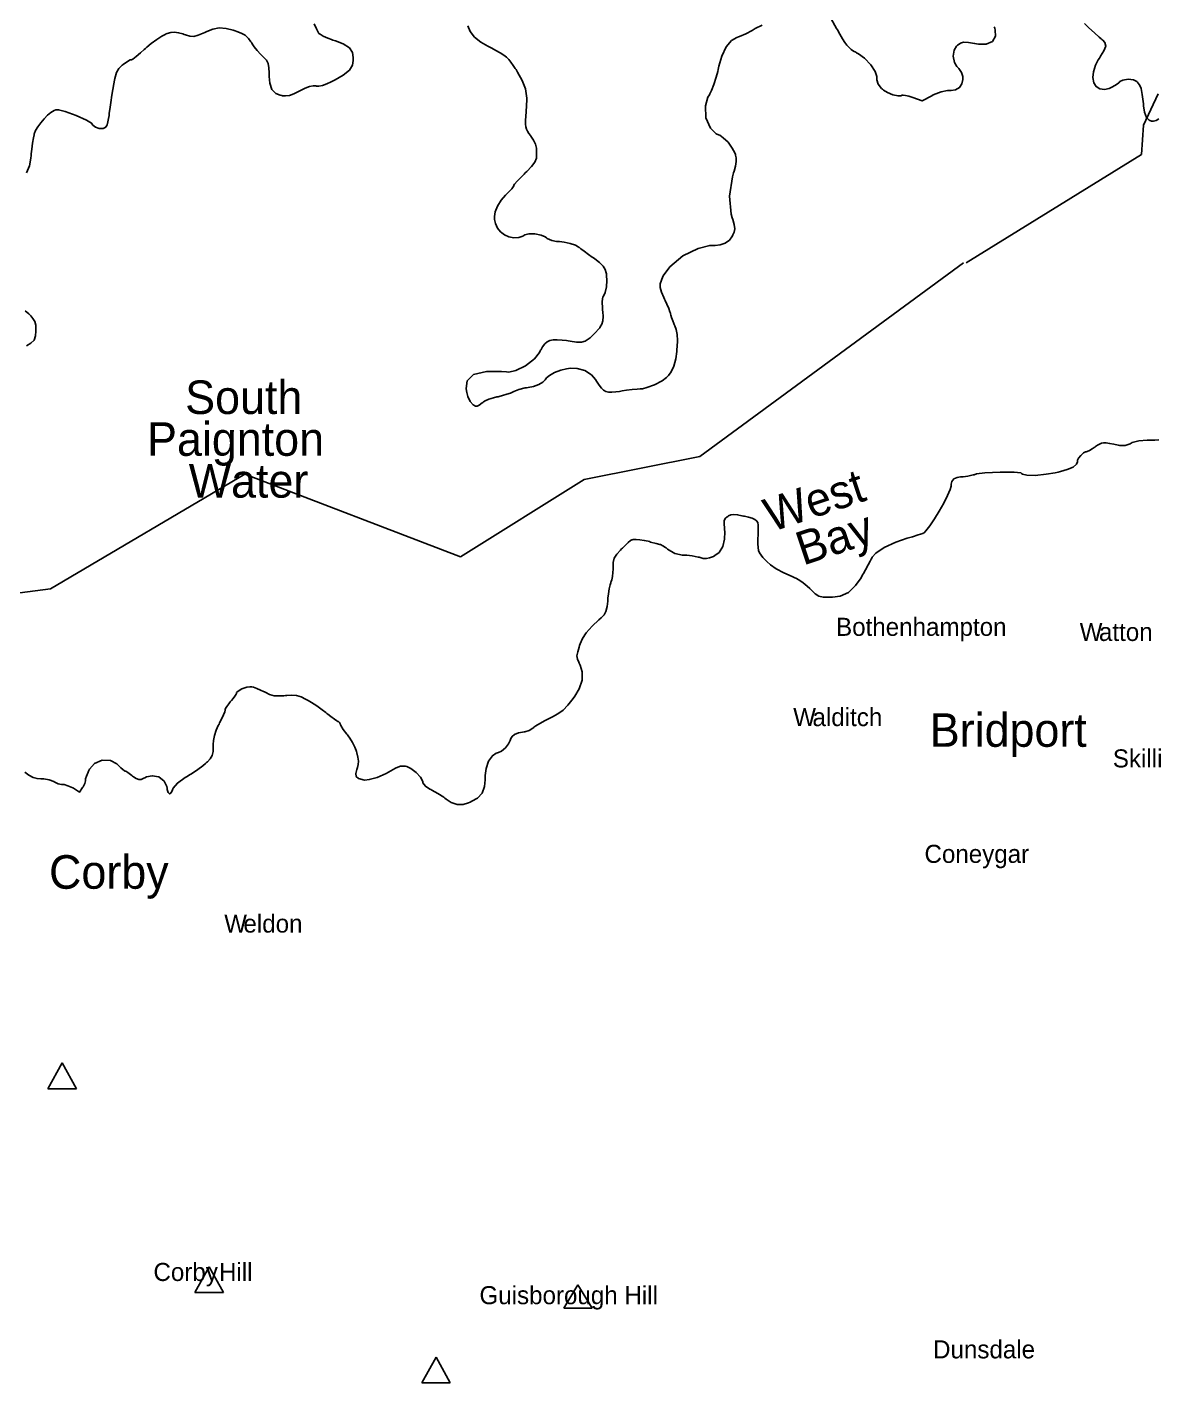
# Model space of a CAD drawing. Extents: x 0 to 24000, y 0 to 24000.
# Drawn here: x 12589 to 14907, y 8257 to 11036 of the extents above; entities that cross this region are included whole.
import ezdxf

# ---------------------------------------------------------------- set-up
doc = ezdxf.new("R2010")
doc.units = 0
for name, color, linetype in [('01C-WaterbodyNonTidal', 7, 'Continuous'), ('06B-FeaturesSummit', 7, 'Continuous'), ('07-BoundaryRegional', 7, 'Continuous'), ('xx-NamesPlacesXXX', 7, 'Continuous'), ('xx-NamesWaterbodyXXXX', 7, 'Continuous')]:
    doc.layers.add(name, color=color, linetype=linetype)

msp = doc.modelspace()

# ---------------------------------------------------------------- linework, layer by layer
at = {"layer": '01C-WaterbodyNonTidal'}
for points in [[(14228.3, 11072.9), (14250.3, 11033.7), (14251.9, 11030.7), (14256.8, 11021.9), (14262.4, 11012.5), (14267.2, 11005.1), (14271.5, 10999.2), (14275.8, 10994.6), (14280.3, 10990.7), (14285.2, 10987.3), (14289.6, 10984.7), (14291, 10983.9), (14295.4, 10981.6), (14307.6, 10972.8), (14320.7, 10959.4), (14329.5, 10945.1), (14332.6, 10934.8), (14332.6, 10931.4), (14332.6, 10928.4), (14335.2, 10919.4), (14342.2, 10910.8), (14344.3, 10909), (14346.7, 10907), (14354.6, 10902.1), (14365.8, 10897.3), (14376.2, 10895.2), (14382.1, 10895.6), (14383.5, 10896.5), (14384.1, 10896.8), (14386.5, 10896.8), (14391.8, 10896.1), (14398.7, 10894.5), (14404.4, 10892.8), (14406.3, 10892.1), (14425.5, 10885.1), (14445.5, 10895.7), (14448.6, 10897.4), (14464.8, 10903.5), (14477.7, 10906.3), (14481.9, 10906.3), (14485, 10906.3), (14494.1, 10907.7), (14502.4, 10912.3), (14507.2, 10920.3), (14508.9, 10929.2), (14509, 10932.1), (14509, 10935), (14506.5, 10943.5), (14500.8, 10951.8), (14499.2, 10953.3), (14496.9, 10955.5), (14491.9, 10964), (14489.3, 10976.5), (14491.5, 10988.9), (14496.2, 10997.1), (14498.4, 10999.2), (14499.8, 11000.4), (14504.3, 11003.7), (14510.8, 11005.6), (14520.8, 11005.1), (14533.1, 11003.1), (14537.2, 11002.3), (14541.9, 11001.4), (14556.7, 11001.3), (14569.8, 11006.7), (14576, 11017.9), (14575.6, 11030.3), (14574.5, 11034.1), (14573.6, 11036.8)], [(12587.9, 10737.6), (12594.1, 10752), (12597, 10768), (12597.5, 10773.4), (12597.8, 10776.5), (12598.9, 10785.9), (12600.6, 10798.2), (12602.5, 10809.2), (12603.7, 10815.3), (12604.1, 10817.3), (12604.6, 10819.1), (12606.9, 10824.2), (12611.5, 10832.2), (12617.5, 10840.4), (12624.4, 10848.5), (12631.6, 10855.8), (12638.5, 10861.6), (12644.7, 10865.6), (12648.3, 10867.1), (12649.6, 10867.1), (12654, 10867.1), (12667.3, 10863.7), (12690.4, 10855.5), (12711.6, 10845.7), (12721.8, 10839.5), (12723.3, 10837.2), (12724.5, 10835.5), (12729.7, 10831.1), (12737.6, 10828.2), (12745.6, 10828.7), (12750.8, 10831.5), (12751.9, 10833), (12752.4, 10833.5), (12753.5, 10836.2), (12755.2, 10842), (12756.7, 10849.3), (12757.6, 10855.3), (12757.8, 10857.3), (12758.1, 10859.9), (12759.1, 10867.8), (12761.2, 10881.6), (12763.6, 10897), (12765.4, 10908.4), (12766, 10912.1), (12766.9, 10916.9), (12769.7, 10931.2), (12773.2, 10943.3), (12777.9, 10951.4), (12783, 10956.8), (12784.8, 10958.4), (12786.6, 10959.9), (12795.3, 10965.9), (12800.7, 10969), (12802.5, 10969), (12803.5, 10969), (12806.4, 10970.9), (12813.3, 10975.9), (12822.2, 10983.4), (12829.8, 10990.2), (12832.3, 10992.5), (12835.1, 10995.1), (12843.8, 11002.5), (12855.4, 11011.2), (12866, 11018.1), (12872.4, 11021.5), (12874.6, 11022.3), (12877.1, 11023.2), (12884.5, 11025.4), (12892.2, 11026.3), (12900.3, 11025), (12908.7, 11022.5), (12911.5, 11021.5), (12914.4, 11020.5), (12923.2, 11017.9), (12931.6, 11017.2), (12940.5, 11019.6), (12950.5, 11023.9), (12953.8, 11025.4), (12957.9, 11027.3), (12970.6, 11032.3), (12983.8, 11035), (12997.8, 11033.6), (13011.9, 11029.9), (13016.6, 11028.6), (13019.5, 11027.6), (13028.4, 11024.3), (13036.8, 11019.6), (13043.5, 11013.2), (13048.6, 11006.3), (13050.3, 11003.9), (13051.5, 11001.9), (13055.4, 10996.3), (13061.6, 10988.4), (13068, 10981.1), (13072.2, 10976.6), (13073.8, 10975.2), (13075.5, 10973.6), (13080.3, 10968.3), (13084, 10961.7), (13085.6, 10952.9), (13085.9, 10942.9), (13085.9, 10939.6), (13085.9, 10935), (13087.3, 10921.2), (13091.7, 10908.4), (13099.7, 10900.3), (13108.7, 10896.7), (13111.8, 10896.1), (13113.7, 10895.7), (13119.6, 10895.4), (13127.5, 10896.5), (13136.8, 10899.9), (13146, 10904.3), (13149, 10905.9), (13151.8, 10907.3), (13160, 10911.3), (13169.1, 10914.6), (13176.3, 10916), (13180.6, 10916), (13182, 10915.7), (13183.4, 10915.3), (13187.7, 10915.4), (13195.2, 10917), (13204.6, 10920.4), (13213.3, 10924.4), (13216.1, 10925.8), (13221.6, 10928.6), (13237.8, 10937.8), (13250.6, 10947.8), (13256.8, 10958.2), (13258.4, 10967.8), (13258.4, 10971), (13258.4, 10974.3), (13256.8, 10984.2), (13250.6, 10993.9), (13237.9, 11001.8), (13222.2, 11008), (13216.9, 11009.8), (13214.2, 11010.7), (13206.2, 11013.8), (13197.2, 11017.9), (13190.6, 11021.6), (13187.9, 11023.6), (13187.5, 11024.2), (13187.2, 11025), (13183.5, 11032.8), (13178.1, 11043.3)], [(13493.4, 11039.1), (13498.4, 11027.7), (13507, 11016), (13520.1, 11005.6), (13534.9, 10997.1), (13539.9, 10994.5), (13542.8, 10993), (13551.3, 10988.5), (13560.2, 10983.6), (13567.3, 10979.2), (13572.9, 10974.8), (13577.7, 10970.2), (13582.2, 10964.7), (13586.9, 10957.9), (13591.1, 10951.5), (13592.5, 10949.4), (13595.8, 10943.9), (13605.4, 10927.1), (13612.3, 10909.6), (13614.6, 10891), (13614, 10872.2), (13613.6, 10865.9), (13613.4, 10862.9), (13612.7, 10853.9), (13612.2, 10844.7), (13612.2, 10837.6), (13612.7, 10832.1), (13614, 10827.4), (13616, 10823.1), (13619, 10818.5), (13622, 10814.3), (13623, 10812.9), (13624.5, 10810.8), (13628.7, 10804.3), (13632.3, 10796.3), (13634.2, 10788), (13634.8, 10780.9), (13634.8, 10778.5), (13634.8, 10775.8), (13634.2, 10767.8), (13631.4, 10759.5), (13624.3, 10750.4), (13614.6, 10740.5), (13611.3, 10737.3), (13608.9, 10735.1), (13602.1, 10728.4), (13594.6, 10720.6), (13589.6, 10714.6), (13587.7, 10712.2), (13587.7, 10711.4), (13587.7, 10710.8), (13586.6, 10709), (13583.6, 10705.1), (13579.3, 10700.1), (13575.3, 10695.9), (13574, 10694.6), (13570.9, 10691.5), (13562.3, 10681.6), (13554.3, 10669.5), (13549.9, 10657.6), (13548.5, 10648), (13548.5, 10644.8), (13548.6, 10642.1), (13550.1, 10634), (13554.4, 10624.4), (13560.8, 10616.4), (13568.8, 10610.2), (13578.1, 10606.1), (13588.1, 10604.3), (13598.4, 10605.2), (13606.2, 10607.8), (13608.5, 10609.1), (13610.9, 10610.4), (13619, 10612.3), (13631.4, 10612.5), (13643.8, 10609.8), (13652.3, 10606.1), (13654.8, 10604.4), (13656.3, 10603.3), (13666.2, 10598.9), (13675.6, 10596.6), (13678.7, 10596.6), (13681.7, 10596.6), (13691, 10595.6), (13703.5, 10593), (13714.3, 10589.3), (13720.2, 10586.2), (13721.8, 10584.8), (13722.5, 10584.2), (13725.7, 10581.8), (13732.5, 10576.7), (13741.4, 10570.3), (13748.7, 10565), (13751.2, 10563.2), (13754.4, 10561), (13763.8, 10553.7), (13771.4, 10546.3), (13775.6, 10539.2), (13777.5, 10532.6), (13777.9, 10530.3), (13778.4, 10527), (13778.9, 10517.1), (13777.9, 10503.8), (13775.3, 10492.2), (13772.6, 10485.8), (13771.2, 10484.1), (13770.6, 10483.3), (13769.1, 10473.9), (13769.6, 10459.3), (13770, 10455.8), (13770.4, 10452.7), (13771.2, 10443.2), (13770.8, 10434.3), (13768.5, 10427.3), (13765.3, 10421.9), (13764.2, 10420.1), (13763, 10418.6), (13754.2, 10408.9), (13744.3, 10399.6), (13742.6, 10398.2), (13740.6, 10396.7), (13734.3, 10392.6), (13727.1, 10390.2), (13716.7, 10390.5), (13703.8, 10392.4), (13699.5, 10393.1), (13696.4, 10393.6), (13687.1, 10394.7), (13677, 10395.5), (13668.7, 10395.1), (13661.8, 10393.6), (13656.2, 10390.9), (13651.4, 10386.7), (13647.1, 10381.1), (13644, 10375.7), (13643, 10373.9), (13640.6, 10369.1), (13630.1, 10356.3), (13612.2, 10341.7), (13592.1, 10332.2), (13577.6, 10329.2), (13572.8, 10329.6), (13562.6, 10330.3), (13531.8, 10330.2), (13505.6, 10324.4), (13492.5, 10311.4), (13490.2, 10295.5), (13490.9, 10290.4), (13491.3, 10287.4), (13493.7, 10278.8), (13498.6, 10268.9), (13504.8, 10262), (13509.6, 10259.4), (13511.3, 10259.4), (13512.8, 10259.4), (13517.2, 10261.5), (13523.4, 10265.8), (13524.6, 10266.9), (13525.7, 10267.8), (13529.5, 10270), (13537, 10273.3), (13546.1, 10276.3), (13553.2, 10278.2), (13555.6, 10278.6), (13558, 10279.1), (13565, 10280.8), (13574, 10283.5), (13581.5, 10286.2), (13585.4, 10288), (13586.6, 10288.8), (13587.7, 10289.6), (13598.1, 10293.7), (13611.3, 10296.8), (13614, 10297.1), (13617.7, 10297.6), (13628.5, 10299.7), (13639.4, 10303.4), (13647.5, 10308.4), (13652.3, 10313.2), (13653.6, 10315.1), (13655.1, 10317.2), (13660.9, 10322.4), (13671.3, 10328.4), (13684.6, 10333.1), (13696.3, 10335.7), (13700.2, 10336.2), (13704.7, 10336.8), (13718.1, 10336.4), (13733.9, 10332.1), (13747.2, 10323.5), (13755.7, 10314.2), (13757.9, 10310.8), (13759.2, 10308.7), (13763.2, 10302.6), (13767.9, 10296.4), (13772.3, 10292), (13777.1, 10289.2), (13782.4, 10287.8), (13789, 10287.6), (13797.3, 10288.4), (13805.1, 10289.6), (13807.7, 10290), (13810.6, 10290.5), (13819.3, 10291.9), (13830.9, 10293.4), (13841.2, 10294.3), (13846.9, 10294.7), (13848.8, 10294.7), (13851.9, 10294.7), (13861.1, 10297.2), (13876.8, 10303.3), (13892.1, 10311.5), (13900.9, 10317.7), (13903.3, 10320.2), (13905.5, 10322.3), (13911, 10329.7), (13916.5, 10341.5), (13920.2, 10356.6), (13922.1, 10371.3), (13922.5, 10376.2), (13922.9, 10380.6), (13923.6, 10393.7), (13923.3, 10406.1), (13921.2, 10416.2), (13918.2, 10424.2), (13917.1, 10426.8), (13916.3, 10428.6), (13914, 10434.1), (13911.5, 10440.8), (13909.8, 10446.1), (13909.2, 10448.4), (13909.2, 10449.1), (13909.2, 10450), (13908.2, 10452.8), (13905.7, 10459.6), (13901.9, 10468.5), (13898.6, 10476), (13897.4, 10478.5), (13895.7, 10482.2), (13890.7, 10493.2), (13887.9, 10502.5), (13888.3, 10510.2), (13890.7, 10517.4), (13891.6, 10519.7), (13894.2, 10526.6), (13908.2, 10545), (13934.8, 10567.2), (13966.4, 10582.8), (13989.9, 10588.7), (13997.8, 10588.7), (14001.1, 10588.7), (14011.1, 10589.9), (14021.9, 10593.6), (14030.3, 10599.8), (14035.3, 10606.3), (14036.6, 10608.7), (14037.6, 10610.6), (14040.1, 10616.2), (14041.3, 10623), (14040, 10631.7), (14037.2, 10641.8), (14036.2, 10645.2), (14034.1, 10652.6), (14030.4, 10689.9), (14036.3, 10729.3), (14039, 10737.7), (14040, 10741.1), (14042.7, 10751.2), (14044.4, 10760.9), (14044.3, 10768.5), (14043.1, 10773.7), (14042.5, 10775.3), (14041.2, 10778.7), (14036.1, 10788.4), (14027.4, 10800.2), (14017.7, 10809.7), (14010.6, 10814.6), (14008, 10815.7), (14003.3, 10817.7), (13991.5, 10829.3), (13982.1, 10850.6), (13980.9, 10875), (13986, 10892.7), (13989.2, 10897.6), (13990.4, 10899.6), (13993.5, 10906.2), (13998.3, 10918.8), (14003.1, 10933.8), (14006.3, 10945.5), (14007.2, 10949.4), (14008.8, 10956.3), (14014.9, 10976.9), (14023.7, 10996.3), (14034.9, 11009), (14045.3, 11015.2), (14049.2, 11016.4), (14051.2, 11017.1), (14064.1, 11022.6), (14076.9, 11029.3), (14079, 11030.5), (14083.4, 11033.3), (14097.8, 11040.2)], [(14758.6, 11043.7), (14767.9, 11035), (14779.4, 11024.4), (14788.7, 11016.1), (14793.2, 11012.2), (14794.4, 11011.3), (14796.2, 11009.9), (14800.8, 11004.7), (14802.3, 10997.6), (14798.6, 10987.7), (14791.7, 10976.5), (14789.3, 10972.9), (14787, 10969.5), (14781.4, 10958.6), (14777, 10945), (14775.9, 10932.8), (14777.9, 10922.3), (14782.7, 10914.4), (14790.1, 10909.6), (14800, 10908.5), (14809.2, 10910.5), (14812, 10911.7), (14813.8, 10912.4), (14822.5, 10917.2), (14829.3, 10922.3), (14830.1, 10923.1), (14831.4, 10924.7), (14837.6, 10927.8), (14848.3, 10929.5), (14859.1, 10928.1), (14865.8, 10925.1), (14867.3, 10923.5), (14868.5, 10922.3), (14871.7, 10918.2), (14874.7, 10910.6), (14877.1, 10898.4), (14878.9, 10884), (14879.5, 10879.2), (14880, 10875), (14882.2, 10862.2), (14885.9, 10851.2), (14891.2, 10845.3), (14896.5, 10843.5), (14898.3, 10843.5), (14900.2, 10843.5), (14905.8, 10844.8), (14911.6, 10848.4)], [(12588.4, 10382.9), (12597.4, 10388.2), (12604.1, 10394.7), (12607, 10403.2), (12607.7, 10413), (12607.7, 10416.2), (12607.7, 10418.5), (12607.1, 10425.4), (12605.2, 10432.7), (12601.4, 10439.2), (12596.8, 10444.7), (12595.1, 10446.4), (12592.9, 10448.8), (12585.2, 10455)], [(14911.3, 10190.4), (14902.9, 10189.7), (14894.4, 10189.5), (14891.6, 10189.6), (14887.6, 10189.7), (14870.3, 10188.4), (14856.6, 10184.5), (14854.4, 10183.4), (14852.4, 10182.3), (14842, 10178.8), (14832.4, 10178.3), (14830.9, 10178.6), (14828, 10179.3), (14819.2, 10181.1), (14810.2, 10182.8), (14803.3, 10183.8), (14797.9, 10183.9), (14793.5, 10183.1), (14789.5, 10181.5), (14785.3, 10179), (14781.5, 10176.4), (14780.3, 10175.5), (14778.8, 10174.5), (14774.2, 10171.6), (14768.7, 10168.4), (14764.4, 10166.1), (14762.5, 10165.3), (14761.9, 10165.3), (14760.6, 10165.3), (14756.8, 10163.3), (14751, 10158.3), (14746.2, 10152.3), (14744.2, 10148.2), (14744.2, 10146.9), (14744.2, 10145.2), (14742.2, 10140), (14735.6, 10134.4), (14723.4, 10129.3), (14709.3, 10125.3), (14704.6, 10124.2), (14698.6, 10122.7), (14680.1, 10119.5), (14657.8, 10117.3), (14640.2, 10117.8), (14631.7, 10119.5), (14629.8, 10121), (14628.1, 10122.3), (14614.4, 10123.7), (14585.5, 10124), (14554.6, 10122.3), (14537.1, 10120.2), (14532.5, 10118.7), (14530.6, 10118.1), (14519.3, 10115.6), (14510.1, 10114.3), (14507, 10114.3), (14504.7, 10114.3), (14497.7, 10113.2), (14491, 10110), (14486.9, 10104.6), (14485.5, 10099), (14485.5, 10097.1), (14485.4, 10095), (14483.3, 10088.7), (14477.9, 10075.9), (14469.9, 10060.5), (14460.6, 10044), (14450.8, 10027.9), (14441.4, 10013.9), (14433.5, 10003.7), (14429.5, 9999.4), (14427.9, 9998.7), (14426.9, 9998.3), (14417.7, 9995.2), (14405.6, 9991.6), (14403.2, 9990.9), (14395.2, 9988.6), (14371.9, 9980.4), (14347.5, 9969.3), (14330.6, 9957.7), (14322.9, 9949.4), (14321.6, 9946.2), (14321.2, 9945.3), (14319.3, 9941.6), (14315.2, 9933.8), (14309.8, 9924), (14305.2, 9915.9), (14303.6, 9913.2), (14300.3, 9907.5), (14289.1, 9891.2), (14274.4, 9877.1), (14257.4, 9869.6), (14241.5, 9867.4), (14236.2, 9867.4), (14232.7, 9867.4), (14222.5, 9867.7), (14213.7, 9869.7), (14206.3, 9874.5), (14199.5, 9881.2), (14197.3, 9883.5), (14195.6, 9885.3), (14190.1, 9890.4), (14181.5, 9897.2), (14172.5, 9903.1), (14166.5, 9906.4), (14164.4, 9907.4), (14158.7, 9909.8), (14141.6, 9917.4), (14126, 9925.5), (14114.6, 9933.7), (14106.9, 9940.9), (14104.4, 9943.4), (14103.1, 9944.8), (14099.1, 9948.9), (14095.1, 9953.7), (14092.2, 9958.4), (14090.3, 9963.5), (14089.2, 9969.5), (14088.8, 9977.1), (14088.8, 9986.8), (14089, 9996.1), (14089.1, 9999.1), (14089.2, 10001.4), (14089.5, 10008.2), (14089.3, 10015.2), (14088.4, 10020.4), (14086.2, 10024.2), (14082.6, 10027.1), (14077.1, 10029.4), (14069.3, 10031.6), (14061.5, 10033.4), (14058.9, 10034), (14055.9, 10034.7), (14046.9, 10036.6), (14038.8, 10037.4), (14032.9, 10036.3), (14028.5, 10034.1), (14027.2, 10033.2), (14025.9, 10032.4), (14022.3, 10029.4), (14019.8, 10024.8), (14019.2, 10017.7), (14019.9, 10009.1), (14020.1, 10006.2), (14020.6, 10001.3), (14020.3, 9986.7), (14016.7, 9971.2), (14009.1, 9959.5), (14000.6, 9952.8), (13997.4, 9951.3), (13995.5, 9950.4), (13989.6, 9948.1), (13983, 9946.8), (13976.4, 9947.2), (13970.3, 9948.7), (13968.4, 9949.3), (13966.3, 9949.9), (13953.6, 9952.4), (13942.7, 9953.6), (13939, 9953.6), (13933.8, 9953.6), (13918.4, 9957.1), (13903.2, 9965.9), (13900.2, 9968.5), (13899.2, 9969.4), (13893.9, 9973.2), (13889.1, 9975.5), (13888.4, 9975.6), (13887.7, 9975.7), (13879.9, 9977.5), (13868.5, 9980.7), (13866.1, 9981.5), (13863.4, 9982.2), (13855.5, 9984.1), (13846.8, 9985.5), (13839, 9985.9), (13832.8, 9985.6), (13830.8, 9985.4), (13830, 9985.4), (13827.7, 9983.9), (13822.6, 9979.8), (13816.3, 9973.8), (13810.9, 9968.4), (13809.2, 9966.6), (13806.7, 9964), (13799.5, 9955.9), (13794.2, 9947.7), (13792, 9939), (13791.6, 9930), (13791.6, 9927), (13791.6, 9924.8), (13791.3, 9918.3), (13790.3, 9910), (13788.9, 9903), (13787.9, 9899.4), (13787.3, 9898.4), (13786.8, 9897.3), (13785.6, 9893.1), (13783.8, 9884.7), (13782.2, 9874.2), (13781.2, 9865.8), (13781, 9863.1), (13780.7, 9859.4), (13779.4, 9848.2), (13777.1, 9838.5), (13773.1, 9831.5), (13768.5, 9826.6), (13766.9, 9825), (13762.2, 9820.9), (13748.5, 9808), (13736.4, 9794.8), (13728.6, 9782.6), (13724.2, 9772.2), (13723, 9768.6), (13721.9, 9765.4), (13719, 9755.7), (13717.6, 9747.3), (13718.7, 9740.4), (13721.2, 9734.2), (13722.2, 9732.1), (13724.2, 9727.9), (13728.2, 9714.4), (13728.3, 9697.5), (13722.2, 9679.7), (13713.1, 9664.4), (13709.6, 9659.6), (13707.1, 9656.1), (13699.1, 9646), (13689.5, 9636.2), (13678.3, 9628.3), (13667.2, 9622.3), (13663.4, 9620.4), (13660.5, 9619), (13652, 9614.6), (13641.5, 9608.8), (13633.1, 9603.7), (13629.1, 9600.9), (13628.1, 9600), (13627, 9599), (13619.3, 9594.5), (13610.5, 9591.6), (13608.9, 9591.4), (13606, 9591), (13597.5, 9589.3), (13589.6, 9586.3), (13584.4, 9582), (13581.9, 9577.6), (13581.5, 9576.1), (13580.8, 9573.7), (13577.2, 9567), (13570.6, 9558.7), (13562.6, 9552.1), (13556.6, 9548.9), (13554.4, 9548.3), (13551.7, 9547.6), (13544.2, 9542.4), (13536.3, 9531.4), (13531.2, 9516.1), (13529.3, 9502.3), (13529.3, 9497.7), (13529.3, 9493.1), (13527.8, 9479.2), (13522.8, 9465.7), (13513.3, 9455.6), (13502.2, 9449.2), (13498.3, 9447.5), (13494.9, 9446), (13483.8, 9442.7), (13471.5, 9442.2), (13459.6, 9446.5), (13449.3, 9453.2), (13446.2, 9455.7), (13444.3, 9457.3), (13432.1, 9465.4), (13419.9, 9472.1), (13418, 9473), (13415.6, 9474), (13406.8, 9479.8), (13401.6, 9487), (13401.1, 9488.7), (13400.5, 9491.2), (13396.4, 9498.3), (13387.5, 9508), (13376.6, 9516), (13368.4, 9520.1), (13365.5, 9520.8), (13363.8, 9521.3), (13355.3, 9521.2), (13346.7, 9518), (13345.1, 9516.9), (13340.5, 9514), (13326.2, 9506.1), (13307.7, 9498.1), (13291.5, 9493.5), (13282.2, 9492.4), (13279.2, 9493), (13276.7, 9493.5), (13269.5, 9495.6), (13264.6, 9499.6), (13263.8, 9506.2), (13265.8, 9514), (13266.7, 9516.5), (13267.4, 9518.4), (13269, 9524.2), (13269.6, 9531.4), (13268.3, 9539.8), (13266, 9548.2), (13265.1, 9551), (13264.4, 9553.3), (13261.6, 9560.1), (13257.1, 9569.6), (13251.8, 9578.2), (13248.1, 9583.5), (13246.7, 9585.1), (13245.1, 9586.9), (13237.8, 9596.5), (13232.9, 9604.5), (13232.6, 9605.5), (13232.2, 9606.5), (13230.4, 9610.5), (13228.5, 9612.6), (13227.9, 9612.6), (13227.2, 9612.6), (13225.1, 9613.9), (13219.8, 9617.5), (13212.6, 9622.8), (13206.3, 9627.8), (13204.3, 9629.4), (13202, 9631.4), (13194.7, 9636.9), (13183.8, 9644.7), (13173, 9651.7), (13166, 9656), (13163.6, 9657.3), (13160.7, 9658.8), (13151.8, 9663), (13142.4, 9666.1), (13132.5, 9666.9), (13122.5, 9666.3), (13119.3, 9665.9), (13115.9, 9665.6), (13105.9, 9665), (13096, 9665.6), (13087, 9668.3), (13079.1, 9672), (13076.5, 9673.3), (13074.6, 9674.4), (13068.6, 9677.2), (13060.7, 9680.5), (13053.8, 9682.9), (13049.9, 9683.8), (13048.7, 9683.9), (13046.5, 9684.1), (13040, 9682.9), (13030.3, 9679.6), (13022.5, 9675.2), (13019.3, 9672), (13019.3, 9671), (13019.3, 9670.4), (13018.4, 9668.6), (13015.9, 9664.6), (13012.2, 9659.8), (13008.7, 9655.8), (13007.5, 9654.5), (13006.4, 9653.1), (13003.1, 9648.9), (12999.3, 9643.6), (12996.7, 9639.2), (12995.8, 9637.2), (12995.8, 9636.5), (12995.8, 9635.6), (12994.8, 9632.8), (12992.1, 9626.1), (12988.2, 9617.3), (12984.5, 9609.9), (12983.2, 9607.5), (12981.7, 9604.3), (12977.4, 9594.8), (12973.6, 9583.9), (12971.6, 9573.6), (12971.1, 9565.2), (12971.1, 9562.4), (12971.1, 9559.5), (12970.9, 9550.9), (12969.2, 9543), (12965, 9536.3), (12959.3, 9530.2), (12957.4, 9528.3), (12955.6, 9526.6), (12949.8, 9521.9), (12939.8, 9514.5), (12928.6, 9506.9), (12920.5, 9501.7), (12917.8, 9500), (12913.5, 9497.6), (12897.8, 9486.3), (12889, 9476.3), (12888.4, 9474.6), (12887.6, 9472.6), (12884.8, 9466.7), (12881.7, 9464.3), (12879, 9467.3), (12877, 9473.6), (12876.6, 9475.7), (12875.9, 9479.5), (12870.6, 9490.2), (12860, 9499), (12846.2, 9501.6), (12834.2, 9499.1), (12830.7, 9497.3), (12829, 9496.4), (12823.6, 9494.1), (12818.6, 9493.5), (12813.4, 9495.7), (12807.8, 9499.5), (12806, 9500.8), (12804.3, 9502.2), (12796.3, 9507.8), (12792.1, 9510.6), (12790.7, 9510.6), (12790.3, 9510.6), (12789, 9511.6), (12785.8, 9514.1), (12781.7, 9517.9), (12778.2, 9521.3), (12777, 9522.4), (12773.7, 9525.6), (12760.8, 9532.6), (12743.7, 9533.7), (12727.9, 9526.3), (12717.7, 9515), (12715.5, 9510.6), (12714.7, 9509.1), (12711.3, 9500.8), (12709.6, 9495), (12709.6, 9493), (12709.6, 9491.2), (12707.8, 9485.7), (12704.2, 9478.6), (12703.3, 9477.3), (12697, 9467.9), (12684.9, 9475.7), (12683.1, 9476.7), (12673.1, 9481), (12665.2, 9483.2), (12662.5, 9483.2), (12660.2, 9483.2), (12653.3, 9485), (12646.3, 9488.3), (12645.3, 9489.1), (12644.2, 9489.8), (12634.6, 9493.2), (12623.5, 9495), (12619.8, 9495), (12617.4, 9495), (12610, 9495.6), (12601.6, 9498), (12592.9, 9502.7), (12584.8, 9508.6)]]:
    msp.add_lwpolyline(points, dxfattribs=at)
at = {"layer": '06B-FeaturesSummit'}
for p, q in [((12632.3, 8859.8), (12661.4, 8912.7)), ((12661.4, 8912.7), (12690.5, 8859.8)), ((12690.5, 8859.8), (12632.3, 8859.8)), ((12933.9, 8441.9), (12962.9, 8494.7)), ((12962.9, 8494.7), (12992.1, 8441.9)), ((13690.5, 8410.1), (13719.6, 8457.7)), ((13719.6, 8457.7), (13748.7, 8410.1)), ((12992.1, 8441.9), (12933.9, 8441.9)), ((13748.7, 8410.1), (13690.5, 8410.1)), ((13399.5, 8256.7), (13428.6, 8309.5)), ((13428.6, 8309.5), (13457.7, 8256.7)), ((13457.7, 8256.7), (13399.5, 8256.7))]:
    msp.add_line(p, q, dxfattribs=at)
at = {"layer": '07-BoundaryRegional'}
for p, q in [((14879.7, 10835.4), (14909.8, 10899.7)), ((14875.7, 10775.2), (14879.7, 10835.4)), ((14875.7, 10775.2), (14515.9, 10552.9)), ((13969.9, 10155.7), (14510.6, 10552.9)), ((13732.3, 10109.2), (13969.9, 10155.7)), ((12637.3, 9884.5), (13035.9, 10120.1)), ((13035.9, 10120.1), (13478.3, 9950.3)), ((13478.3, 9950.3), (13732.3, 10109.2)), ((12194.8, 9827), (12637.3, 9884.5))]:
    msp.add_line(p, q, dxfattribs=at)

# ---------------------------------------------------------------- texts
at = {"layer": 'xx-NamesPlacesXXX'}
for s, height, p in [('Bothenhampton', 37.037, (14249.1, 9788.3)), ('W', 37, (14748.9, 9777.8)), ('atton', 37.04, (14788.4, 9777.8)), ('W', 37, (14161.2, 9603.2)), ('alditch', 37.04, (14200.7, 9603.2)), ('Bridport', 68.78, (14441.4, 9560.8)), ('Skilling', 37.04, (14816.9, 9518.5)), ('Corby', 68.78, (12634.5, 9269.8)), ('Coneygar', 37.04, (14430.5, 9322.8)), ('W', 37, (12993.9, 9179.9)), ('eldon', 37.04, (13033.3, 9179.9)), ('Corby', 37.04, (12848.7, 8465.6)), ('Hill', 37.04, (12983.1, 8465.6)), ('Guisborough Hill', 37.037, (13517.5, 8418)), ('Dunsdale', 37.04, (14448.1, 8306.9))]:
    msp.add_text(s, height=height, dxfattribs=at).set_placement(p)
at = {"layer": 'xx-NamesWaterbodyXXXX'}
for s, p in [('South', (12913.8, 10243.2)), ('Paignton', (12835.6, 10157.4)), ('Water', (12921.1, 10071.7))]:
    msp.add_text(s, height=68.78, dxfattribs=at).set_placement(p)
for s, p in [('West', (14115.9, 10000.6)), ('Bay', (14181.3, 9932))]:
    msp.add_text(s, height=68.78, rotation=18.4421, dxfattribs=at).set_placement(p)

doc.saveas('drawing.dxf')
